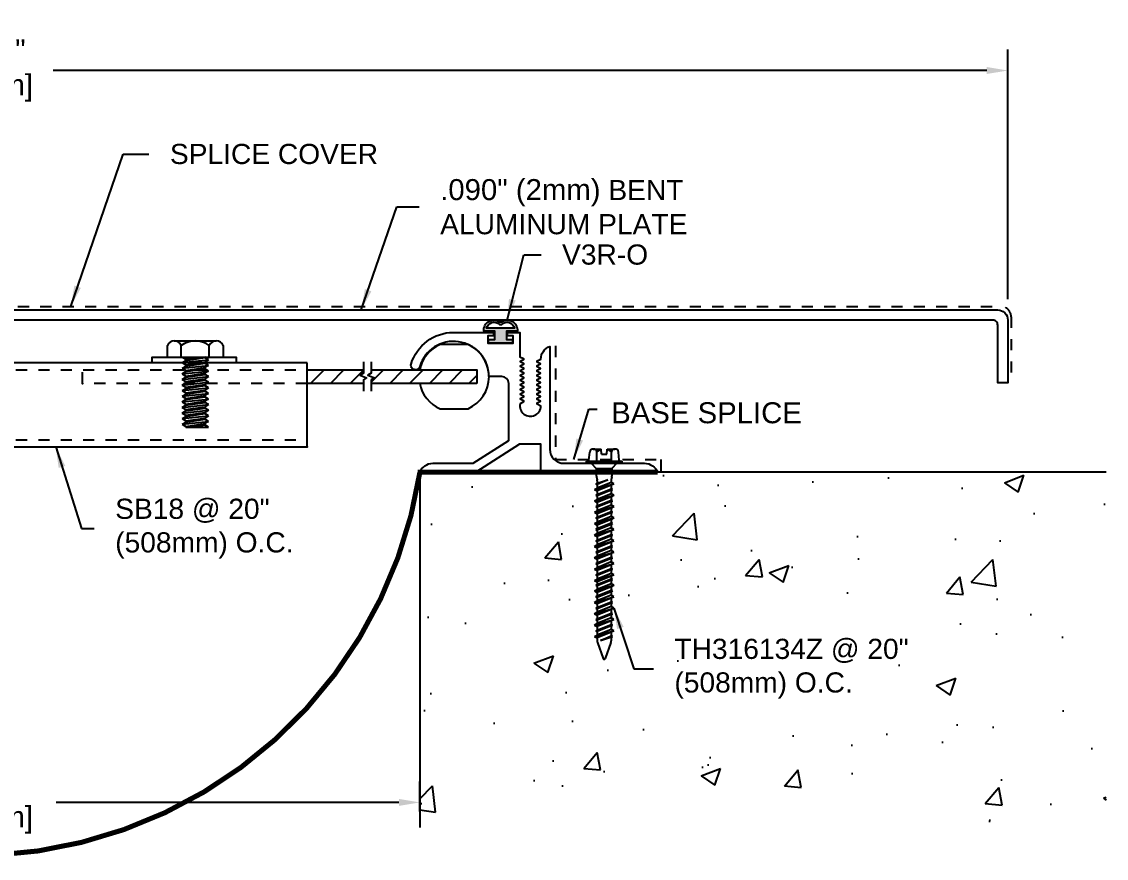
# Model space of a CAD drawing. Header units: inches. Extents: x 0.4 to 57.3, y 3.3 to 12.9.
# Drawn here: x 11.87 to 21.56, y 3.32 to 10.79 of the extents above; entities that cross this region are included whole.
import ezdxf

# ---------------------------------------------------------------- set-up
doc = ezdxf.new("R2010")
doc.units = ezdxf.units.IN
doc.header["$LTSCALE"] = 0.25
doc.header["$MEASUREMENT"] = 0
doc.linetypes.add('DASHED2', pattern=[0.375, 0.25, -0.125])
doc.linetypes.add('HIDDEN', pattern=[0.375, 0.25, -0.125])
doc.layers.get('0').update_dxf_attribs({"linetype": 'CONTINUOUS'})
doc.layers.get('DEFPOINTS').update_dxf_attribs({"linetype": 'CONTINUOUS'})
for name, color, linetype in [('ANCHORS', 4, 'CONTINUOUS'), ('CONDITIONS', 1, 'CONTINUOUS'), ('DIMENSIONS', 3, 'CONTINUOUS'), ('FILLERS', 2, 'CONTINUOUS'), ('METALS', 7, 'CONTINUOUS'), ('TEXT', 2, 'CONTINUOUS')]:
    doc.layers.add(name, color=color, linetype=linetype)
doc.styles.add('ARIAL', font='arial.ttf')
doc.dimstyles.new('ARIAL', dxfattribs={"dimtxt": 0.1875, "dimasz": 0.1875, "dimexe": 0.1875, "dimexo": 0.1875, "dimgap": 0.1875, "dimtad": 0, "dimtih": 1, "dimtoh": 1, "dimdec": 4, "dimzin": 3, "dimdsep": 46, "dimlunit": 4, "dimtxsty": 'ARIAL', "dimcen": 0.1875, "dimadec": 0, "dimazin": 0, "dimtfac": 1, "dimtdec": 4, "dimtofl": 0, "dimtmove": 0, "dimatfit": 3, "dimfxl": 0, "dimfrac": 2, "dimtolj": 1, "dimtzin": 0, "dimarcsym": 0})

# ---------------------------------------------------------------- blocks, each defined once
blk = doc.blocks.new('TH-316134')
for p, q in [((-0.1352, 0.029), (-0.129, 0.1001)), ((-0.0967, 0.1275), (-0.0272, 0.1275)), ((-0.0645, 0.0188), (-0.0645, 0.1001)), ((-0.0232, 0.0825), (-0.0272, 0.1275)), ((0.0233, 0.0825), (0.0272, 0.1275)), ((0.0272, 0.1275), (0.0967, 0.1275)), ((0.0645, 0.0188), (0.0645, 0.1001)), ((0.1352, 0.029), (0.129, 0.1001)), ((-0.1568, 0.0188), (0.1568, 0.0188)), ((-0.1568, 0), (-0.1568, 0.0188)), ((-0.1568, 0), (0.1568, 0)), ((-0.1148, 0), (-0.0697, -0.045)), ((-0.0232, 0.0825), (0.0233, 0.0825)), ((0.1148, 0), (0.0698, -0.045)), ((0.1568, 0.0188), (0.1568, 0)), ((-0.0697, -0.045), (0.0698, -0.045)), ((-0.0697, -0.045), (-0.0697, -0.1121)), ((0.0698, -0.045), (0.0698, -0.1121)), ((-0.0862, -0.2344), (0.0863, -0.1836)), ((-0.0737, -0.1836), (0.0321, -0.1471)), ((-0.0737, -0.1836), (-0.0623, -0.1774)), ((-0.0737, -0.1836), (-0.0623, -0.1898)), ((-0.0687, -0.1217), (-0.0633, -0.1477)), ((0.0321, -0.1471), (-0.0623, -0.1898)), ((-0.0623, -0.1774), (0.0321, -0.1471)), ((-0.0623, -0.1573), (-0.0623, -0.1774)), ((0.0623, -0.1707), (-0.0623, -0.2215)), ((-0.0623, -0.1898), (-0.0623, -0.2215)), ((0.0623, -0.1573), (0.0623, -0.1707)), ((0.0863, -0.1836), (0.0623, -0.1707)), ((0.0863, -0.1836), (0.0623, -0.1965)), ((0.0687, -0.1217), (0.0633, -0.1477)), ((-0.0862, -0.2344), (-0.0623, -0.2215)), ((-0.0862, -0.2344), (-0.0623, -0.2473)), ((-0.0862, -0.3359), (0.0863, -0.2852)), ((-0.0737, -0.2852), (0.0737, -0.2344)), ((-0.0737, -0.2852), (-0.0623, -0.279)), ((-0.0737, -0.2852), (-0.0623, -0.2913)), ((0.0623, -0.1965), (-0.0623, -0.2473)), ((-0.0623, -0.279), (0.0623, -0.2282)), ((0.0623, -0.2405), (-0.0623, -0.2913)), ((-0.0623, -0.2473), (-0.0623, -0.279)), ((0.0623, -0.2722), (-0.0623, -0.323)), ((0.0623, -0.1965), (0.0623, -0.2282)), ((0.0737, -0.2344), (0.0623, -0.2282)), ((0.0737, -0.2344), (0.0623, -0.2405)), ((0.0623, -0.2405), (0.0623, -0.2722)), ((0.0863, -0.2852), (0.0623, -0.2722)), ((0.0863, -0.2852), (0.0623, -0.2981)), ((-0.0862, -0.3359), (-0.0623, -0.323)), ((-0.0862, -0.3359), (-0.0623, -0.3489)), ((-0.0862, -0.4375), (0.0863, -0.3867)), ((-0.0737, -0.3867), (0.0737, -0.3359)), ((-0.0737, -0.3867), (-0.0623, -0.3806)), ((-0.0737, -0.3867), (-0.0623, -0.3929)), ((-0.0623, -0.2913), (-0.0623, -0.323)), ((0.0623, -0.2981), (-0.0623, -0.3489)), ((-0.0623, -0.3806), (0.0623, -0.3298)), ((0.0623, -0.3421), (-0.0623, -0.3929)), ((-0.0623, -0.3489), (-0.0623, -0.3806)), ((0.0623, -0.3738), (-0.0623, -0.4246)), ((0.0623, -0.2981), (0.0623, -0.3298)), ((0.0737, -0.3359), (0.0623, -0.3298)), ((0.0737, -0.3359), (0.0623, -0.3421)), ((0.0623, -0.3421), (0.0623, -0.3738)), ((0.0863, -0.3867), (0.0623, -0.3738)), ((0.0863, -0.3867), (0.0623, -0.3996)), ((-0.0862, -0.4375), (-0.0623, -0.4246)), ((-0.0862, -0.4375), (-0.0623, -0.4504)), ((-0.0737, -0.4883), (0.0737, -0.4375)), ((-0.0737, -0.4883), (-0.0623, -0.4821)), ((-0.0623, -0.3929), (-0.0623, -0.4246)), ((0.0623, -0.3996), (-0.0623, -0.4504)), ((-0.0623, -0.4821), (0.0623, -0.4313)), ((0.0623, -0.4437), (-0.0623, -0.4944)), ((-0.0623, -0.4504), (-0.0623, -0.4821)), ((0.0623, -0.4754), (-0.0623, -0.5261)), ((0.0623, -0.3996), (0.0623, -0.4313)), ((0.0737, -0.4375), (0.0623, -0.4313)), ((0.0737, -0.4375), (0.0623, -0.4437)), ((0.0623, -0.4437), (0.0623, -0.4754)), ((0.0863, -0.4883), (0.0623, -0.4754)), ((-0.0862, -0.5391), (0.0863, -0.4883)), ((-0.0862, -0.5391), (-0.0623, -0.5261)), ((-0.0862, -0.5391), (-0.0623, -0.552)), ((-0.0737, -0.4883), (-0.0623, -0.4944)), ((-0.0737, -0.5898), (0.0737, -0.5391)), ((-0.0623, -0.4944), (-0.0623, -0.5261)), ((0.0623, -0.5012), (-0.0623, -0.552)), ((-0.0623, -0.5837), (0.0623, -0.5329)), ((0.0623, -0.5452), (-0.0623, -0.596)), ((-0.0623, -0.552), (-0.0623, -0.5837)), ((0.0623, -0.5769), (-0.0623, -0.6277)), ((0.0863, -0.4883), (0.0623, -0.5012)), ((0.0623, -0.5012), (0.0623, -0.5329)), ((0.0737, -0.5391), (0.0623, -0.5329)), ((0.0737, -0.5391), (0.0623, -0.5452)), ((0.0623, -0.5452), (0.0623, -0.5769)), ((0.0863, -0.5898), (0.0623, -0.5769)), ((-0.0862, -0.6406), (0.0863, -0.5898)), ((-0.0862, -0.6406), (-0.0623, -0.6277)), ((-0.0862, -0.6406), (-0.0623, -0.6535)), ((-0.0737, -0.5898), (-0.0623, -0.5837)), ((-0.0737, -0.5898), (-0.0623, -0.596)), ((-0.0737, -0.6914), (0.0737, -0.6406)), ((-0.0623, -0.596), (-0.0623, -0.6277)), ((0.0623, -0.6028), (-0.0623, -0.6535)), ((-0.0623, -0.6852), (0.0623, -0.6345)), ((0.0623, -0.6468), (-0.0623, -0.6976)), ((-0.0623, -0.6535), (-0.0623, -0.6852)), ((0.0863, -0.5898), (0.0623, -0.6028)), ((0.0623, -0.6028), (0.0623, -0.6345)), ((0.0737, -0.6406), (0.0623, -0.6345)), ((0.0737, -0.6406), (0.0623, -0.6468)), ((0.0623, -0.6468), (0.0623, -0.6785)), ((-0.0862, -0.7422), (0.0863, -0.6914)), ((-0.0862, -0.7422), (-0.0623, -0.7293)), ((-0.0862, -0.7422), (-0.0623, -0.7551)), ((-0.0737, -0.6914), (-0.0623, -0.6852)), ((-0.0737, -0.6914), (-0.0623, -0.6976)), ((-0.0737, -0.793), (0.0737, -0.7422)), ((0.0623, -0.6785), (-0.0623, -0.7293)), ((-0.0623, -0.6976), (-0.0623, -0.7293)), ((0.0623, -0.7043), (-0.0623, -0.7551)), ((-0.0623, -0.7868), (0.0623, -0.736)), ((0.0623, -0.7484), (-0.0623, -0.7991)), ((-0.0623, -0.7551), (-0.0623, -0.7868)), ((0.0863, -0.6914), (0.0623, -0.6785)), ((0.0863, -0.6914), (0.0623, -0.7043)), ((0.0623, -0.7043), (0.0623, -0.736)), ((0.0737, -0.7422), (0.0623, -0.736)), ((0.0737, -0.7422), (0.0623, -0.7484)), ((0.0623, -0.7484), (0.0623, -0.78)), ((-0.0862, -0.8437), (0.0863, -0.793)), ((-0.0862, -0.8437), (-0.0623, -0.8308)), ((-0.0862, -0.8437), (-0.0623, -0.8567)), ((-0.0737, -0.793), (-0.0623, -0.7868)), ((-0.0737, -0.793), (-0.0623, -0.7991)), ((-0.0737, -0.8945), (0.0737, -0.8437)), ((0.0623, -0.78), (-0.0623, -0.8308)), ((-0.0623, -0.7991), (-0.0623, -0.8308)), ((0.0623, -0.8059), (-0.0623, -0.8567)), ((-0.0623, -0.8884), (0.0623, -0.8376)), ((0.0623, -0.8499), (-0.0623, -0.9007)), ((-0.0623, -0.8567), (-0.0623, -0.8884)), ((0.0863, -0.793), (0.0623, -0.78)), ((0.0863, -0.793), (0.0623, -0.8059)), ((0.0623, -0.8059), (0.0623, -0.8376)), ((0.0737, -0.8437), (0.0623, -0.8376)), ((0.0737, -0.8437), (0.0623, -0.8499)), ((0.0623, -0.8499), (0.0623, -0.8816)), ((-0.0862, -0.9453), (0.0863, -0.8945)), ((-0.0862, -0.9453), (-0.0623, -0.9324)), ((-0.0862, -0.9453), (-0.0623, -0.9582)), ((-0.0737, -0.8945), (-0.0623, -0.8884)), ((-0.0737, -0.8945), (-0.0623, -0.9007)), ((-0.0737, -0.9961), (0.0737, -0.9453)), ((0.0623, -0.8816), (-0.0623, -0.9324)), ((-0.0623, -0.9007), (-0.0623, -0.9324)), ((0.0623, -0.9075), (-0.0623, -0.9582)), ((-0.0623, -0.9899), (0.0623, -0.9391)), ((0.0623, -0.9515), (-0.0623, -1.0023)), ((-0.0623, -0.9582), (-0.0623, -0.9899)), ((0.0863, -0.8945), (0.0623, -0.8816)), ((0.0863, -0.8945), (0.0623, -0.9075)), ((0.0623, -0.9075), (0.0623, -0.9391)), ((0.0737, -0.9453), (0.0623, -0.9391)), ((0.0737, -0.9453), (0.0623, -0.9515)), ((0.0623, -0.9515), (0.0623, -0.9832)), ((-0.0862, -1.0469), (0.0863, -0.9961)), ((-0.0862, -1.0469), (-0.0623, -1.034)), ((-0.0862, -1.0469), (-0.0623, -1.0598)), ((-0.0737, -0.9961), (-0.0623, -0.9899)), ((-0.0737, -0.9961), (-0.0623, -1.0023)), ((-0.0737, -1.0898), (0.0737, -1.0391)), ((0.0623, -0.9832), (-0.0623, -1.034)), ((-0.0623, -1.0023), (-0.0623, -1.034)), ((0.0623, -1.009), (-0.0623, -1.0598)), ((-0.0623, -1.0837), (0.0623, -1.0329)), ((0.0623, -1.0452), (-0.0623, -1.096)), ((-0.0623, -1.052), (-0.0623, -1.0837)), ((0.0863, -0.9961), (0.0623, -0.9832)), ((0.0863, -0.9961), (0.0623, -1.009)), ((0.0623, -1.0012), (0.0623, -1.0329)), ((0.0737, -1.0391), (0.0623, -1.0329)), ((0.0737, -1.0391), (0.0623, -1.0452)), ((0.0623, -1.0452), (0.0623, -1.0769)), ((-0.0862, -1.1406), (0.0863, -1.0898)), ((-0.0862, -1.1406), (-0.0623, -1.1277)), ((-0.0862, -1.1406), (-0.0623, -1.1535)), ((-0.0737, -1.0898), (-0.0623, -1.0837)), ((-0.0737, -1.0898), (-0.0623, -1.096)), ((-0.0737, -1.1914), (0.0737, -1.1406)), ((0.0623, -1.0769), (-0.0623, -1.1277)), ((-0.0623, -1.096), (-0.0623, -1.1277)), ((0.0623, -1.1028), (-0.0623, -1.1535)), ((-0.0623, -1.1852), (0.0623, -1.1345)), ((0.0623, -1.1468), (-0.0623, -1.1976)), ((-0.0623, -1.1535), (-0.0623, -1.1852)), ((0.0863, -1.0898), (0.0623, -1.0769)), ((0.0863, -1.0898), (0.0623, -1.1028)), ((0.0623, -1.1028), (0.0623, -1.1345)), ((0.0737, -1.1406), (0.0623, -1.1345)), ((0.0737, -1.1406), (0.0623, -1.1468)), ((0.0623, -1.1468), (0.0623, -1.1785)), ((-0.0862, -1.2422), (0.0863, -1.1914)), ((-0.0862, -1.2422), (-0.0623, -1.2293)), ((-0.0862, -1.2422), (-0.0623, -1.2551)), ((-0.0737, -1.1914), (-0.0623, -1.1852)), ((-0.0737, -1.1914), (-0.0623, -1.1976)), ((-0.0737, -1.293), (0.0737, -1.2422)), ((0.0623, -1.1785), (-0.0623, -1.2293)), ((-0.0623, -1.1976), (-0.0623, -1.2293)), ((0.0623, -1.2043), (-0.0623, -1.2551)), ((-0.0623, -1.2868), (0.0623, -1.236)), ((0.0623, -1.2484), (-0.0623, -1.2991)), ((-0.0623, -1.2551), (-0.0623, -1.2868)), ((0.0863, -1.1914), (0.0623, -1.1785)), ((0.0863, -1.1914), (0.0623, -1.2043)), ((0.0623, -1.2043), (0.0623, -1.236)), ((0.0737, -1.2422), (0.0623, -1.236)), ((0.0737, -1.2422), (0.0623, -1.2484)), ((0.0623, -1.2484), (0.0623, -1.28)), ((-0.0862, -1.3437), (0.0863, -1.293)), ((-0.0862, -1.3437), (-0.0623, -1.3308)), ((-0.0862, -1.3437), (-0.0623, -1.3567)), ((-0.0737, -1.293), (-0.0623, -1.2868)), ((-0.0737, -1.293), (-0.0623, -1.2991)), ((-0.0737, -1.3945), (0.0737, -1.3437)), ((0.0623, -1.28), (-0.0623, -1.3308)), ((-0.0623, -1.2991), (-0.0623, -1.3308)), ((0.0623, -1.3059), (-0.0623, -1.3567)), ((-0.0623, -1.3884), (0.0623, -1.3376)), ((0.0623, -1.3499), (-0.0623, -1.4007)), ((0.0863, -1.293), (0.0623, -1.28)), ((0.0863, -1.293), (0.0623, -1.3059)), ((0.0623, -1.3059), (0.0623, -1.3376)), ((0.0737, -1.3437), (0.0623, -1.3376)), ((0.0737, -1.3437), (0.0623, -1.3499)), ((0.0623, -1.3499), (0.0623, -1.3816)), ((-0.0862, -1.4453), (0.0863, -1.3945)), ((-0.0862, -1.4453), (-0.0623, -1.4324)), ((-0.0862, -1.4453), (-0.0623, -1.4582)), ((-0.0737, -1.3945), (-0.0623, -1.3884)), ((-0.0737, -1.3945), (-0.0623, -1.4007)), ((-0.0737, -1.4961), (0.0737, -1.4453)), ((-0.0623, -1.3567), (-0.0623, -1.3884)), ((0.0623, -1.3816), (-0.0623, -1.4324)), ((-0.0623, -1.4007), (-0.0623, -1.4324)), ((0.0623, -1.4075), (-0.0623, -1.4582)), ((-0.0623, -1.4899), (0.0623, -1.4391)), ((0.0623, -1.4515), (-0.0623, -1.5023)), ((0.0863, -1.3945), (0.0623, -1.3816)), ((0.0863, -1.3945), (0.0623, -1.4075)), ((0.0623, -1.4075), (0.0623, -1.4391)), ((0.0737, -1.4453), (0.0623, -1.4391)), ((0.0737, -1.4453), (0.0623, -1.4515)), ((0.0623, -1.4515), (0.0623, -1.4832)), ((-0.0862, -1.5469), (0.0863, -1.4961)), ((-0.0862, -1.5469), (-0.0623, -1.534)), ((-0.0862, -1.5469), (-0.0623, -1.5598)), ((-0.0737, -1.4961), (-0.0623, -1.4899)), ((-0.0737, -1.4961), (-0.0623, -1.5023)), ((-0.0623, -1.4582), (-0.0623, -1.4899)), ((0.0623, -1.4832), (-0.0623, -1.534)), ((-0.0623, -1.5023), (-0.0623, -1.534)), ((0.0623, -1.509), (-0.0623, -1.5598)), ((-0.0335, -1.5838), (0.0623, -1.5407)), ((-0.0335, -1.5838), (0.0737, -1.5469)), ((0.0863, -1.4961), (0.0623, -1.4832)), ((0.0863, -1.4961), (0.0623, -1.509)), ((0.0623, -1.509), (0.0623, -1.5407)), ((0.0737, -1.5469), (0.0623, -1.5407)), ((0.0737, -1.5469), (0.0623, -1.553)), ((-0.0623, -1.5598), (-0.0623, -1.5857)), ((-0.0596, -1.601), (-0.0096, -1.7438)), ((0.0623, -1.553), (-0.0335, -1.5838)), ((0.0596, -1.601), (0.0096, -1.7438)), ((0.0623, -1.553), (0.0623, -1.5857))]:
    blk.add_line(p, q)
for centre, radius, start, end in [((-0.0967, 0.0948), 0.0327, 9.28497, 170.71503), ((0, 0.0379), 0.0896, 107.42152, 136.04074), ((0, 0.0379), 0.0896, 43.95926, 72.57848), ((0.0967, 0.0948), 0.0327, 9.28497, 170.71503), ((-0.1464, 0.03), 0.0112, 270, 355), ((0.1464, 0.03), 0.0112, 185, 270), ((-0.0232, -0.1121), 0.0465, 180, 191.9357), ((-0.1088, -0.1573), 0.0465, 0, 11.9357), ((0.1088, -0.1573), 0.0465, 168.0643, 180), ((0.0233, -0.1121), 0.0465, 348.0643, 0), ((-0.0158, -1.5857), 0.0465, 180, 199.30575), ((0.0158, -1.5857), 0.0465, 340.69425, 0), ((0, -1.7394), 0.0106, 204.10008, 335.89992)]:
    blk.add_arc(centre, radius, start, end)
blk = doc.blocks.new('TH316134')
blk.add_blockref('TH-316134', (0, 0))
blk = doc.blocks.new('*D6')
at = {"layer": 'DEFPOINTS', "color": 0}
for p in [(15.4293, 3.8154), (7.4293, 3.5469), (15.4293, 3.5469)]:
    blk.add_point(p, dxfattribs=at)
at = {"layer": 'DIMENSIONS', "color": 0, "lineweight": -2}
for p, q in [((7.4293, 3.7344), (7.4293, 4.0029)), ((15.4293, 3.7344), (15.4293, 4.0029)), ((7.6168, 3.8154), (10.6769, 3.8154)), ((15.2418, 3.8154), (12.1816, 3.8154))]:
    blk.add_line(p, q, dxfattribs=at)
at = {"layer": 'DIMENSIONS', "color": 0}
for points in [[(7.6168, 3.8467), (7.6168, 3.7842), (7.4293, 3.8154)], [(15.2418, 3.8467), (15.2418, 3.7842), (15.4293, 3.8154)]]:
    blk.add_solid(points, dxfattribs=at)
at = {"layer": 'DIMENSIONS', "color": 0, "insert": (11.4293, 3.8154), "char_height": 0.1875, "attachment_point": 5, "style": 'ARIAL'}
blk.add_mtext('\\A1;8"\\P [203mm]', dxfattribs=at)
blk = doc.blocks.new('*D7')
at = {"layer": 'DEFPOINTS', "color": 0}
for p in [(20.6793, 10.354), (2.1793, 8.1248), (20.6793, 8.1248)]:
    blk.add_point(p, dxfattribs=at)
at = {"layer": 'DIMENSIONS', "color": 0, "lineweight": -2}
for p, q in [((2.1793, 8.3123), (2.1793, 10.5415)), ((20.6793, 8.3123), (20.6793, 10.5415)), ((2.3668, 10.354), (10.7044, 10.354)), ((20.4918, 10.354), (12.1541, 10.354))]:
    blk.add_line(p, q, dxfattribs=at)
at = {"layer": 'DIMENSIONS', "color": 0}
for points in [[(2.3668, 10.3853), (2.3668, 10.3228), (2.1793, 10.354)], [(20.4918, 10.3853), (20.4918, 10.3228), (20.6793, 10.354)]]:
    blk.add_solid(points, dxfattribs=at)
at = {"layer": 'DIMENSIONS', "color": 0, "insert": (11.4293, 10.354), "char_height": 0.1875, "attachment_point": 5, "style": 'ARIAL'}
blk.add_mtext('\\A1;1\'-6 1/2"\\P [470mm]', dxfattribs=at)
blk = doc.blocks.new('9101A')
blk.add_lwpolyline([(-0.9245, 0.8364), (-0.8965, 0.8218), (-0.9245, 0.8073), (-0.9245, 0.7947), (-0.8965, 0.7802), (-0.9245, 0.7656), (-0.9245, 0.753), (-0.8965, 0.7385), (-0.9245, 0.724), (-0.9245, 0.7114), (-0.8965, 0.6968), (-0.9245, 0.6823), (-0.9245, 0.6697), (-0.8965, 0.6552), (-0.9245, 0.6406), (-0.9245, 0.628), (-0.895, 0.6127, -1.093785), (-1.08, 0.5909), (-1.0485, 0.6072), (-1.0485, 0.6198), (-1.0765, 0.6343), (-1.0485, 0.6489), (-1.0485, 0.6615), (-1.0765, 0.676), (-1.0485, 0.6905), (-1.0485, 0.7031), (-1.0765, 0.7177), (-1.0485, 0.7322), (-1.0485, 0.7448), (-1.0765, 0.7593), (-1.0485, 0.7739), (-1.0485, 0.7865), (-1.0765, 0.801), (-1.0485, 0.8155), (-1.0485, 0.8281), (-1.0765, 0.8427), (-1.0485, 0.8572), (-1.0485, 0.8698), (-1.0765, 0.8843), (-1.0485, 0.8989), (-1.0485, 0.9115), (-1.0765, 0.926), (-1.0485, 0.9405), (-1.0485, 0.9531), (-1.0765, 0.9677), (-1.0485, 0.9822), (-1.0485, 0.9948), (-1.0799, 1.0111, 0.304337), (-1.16, 1.125), (-1.16, 0.205, -0.414214), (-1.285, 0.08), (-2.0057, 0.08, 0.310805), (-2.1227, 0), (-1.08, 0), (-1.08, 0.25), (-0.89, 0.25), (-0.5, 0), (0, 0, 0.306943), (-0.1152, 0.08), (-0.4766, 0.08), (-0.793, 0.2828), (-0.793, 0.7924, -0.414214), (-0.731, 0.8544), (-0.6157, 0.8544, -0.865696), (0.0014, 0.9437, 1), (0.0781, 0.9663, 0.330951), (-0.3007, 1.25), (-0.658, 1.25), (-0.658, 1.22), (-0.608, 1.22), (-0.608, 1.152), (-0.833, 1.152), (-0.833, 1.22), (-0.783, 1.22), (-0.783, 1.25), (-0.893, 1.25), (-0.893, 1.032), (-0.9245, 1.0156), (-0.9245, 1.003), (-0.8965, 0.9885), (-0.9245, 0.974), (-0.9245, 0.9614), (-0.8965, 0.9468), (-0.9245, 0.9323), (-0.9245, 0.9197), (-0.8965, 0.9052), (-0.9245, 0.8906), (-0.9245, 0.878), (-0.8965, 0.8635), (-0.9245, 0.849)], format="xyb", close=True)
blk = doc.blocks.new('H1458S')
for p, q in [((-0.25, 0.104), (-0.25, 0)), ((-0.1875, 0.144), (0.1875, 0.144)), ((-0.125, 0), (-0.125, 0.104)), ((0.125, 0), (0.125, 0.104)), ((0.25, 0.104), (0.25, 0)), ((-0.25, 0), (0.25, 0)), ((-0.119, 0), (-0.085, -0.0196)), ((-0.085, -0.0196), (0.0485, 0)), ((-0.119, -0.05), (0.119, -0.025)), ((-0.119, -0.05), (-0.085, -0.0304)), ((-0.119, -0.05), (-0.085, -0.0696)), ((-0.119, -0.1), (0.119, -0.075)), ((-0.119, -0.1), (-0.085, -0.0804)), ((-0.085, -0.0304), (0.085, -0.0054)), ((-0.085, -0.0196), (-0.085, -0.0304)), ((-0.085, -0.0696), (0.085, -0.0446)), ((-0.085, -0.0804), (0.085, -0.0554)), ((-0.085, -0.0696), (-0.085, -0.0804)), ((-0.085, -0.1196), (0.085, -0.0946)), ((0.0943, 0), (0.085, -0.0054)), ((0.119, -0.025), (0.085, -0.0054)), ((0.119, -0.025), (0.085, -0.0446)), ((0.085, -0.0446), (0.085, -0.0554)), ((0.119, -0.075), (0.085, -0.0554)), ((0.119, -0.075), (0.085, -0.0946)), ((0.085, -0.0946), (0.085, -0.1054)), ((-0.119, -0.1), (-0.085, -0.1196)), ((-0.119, -0.15), (0.119, -0.125)), ((-0.119, -0.15), (-0.085, -0.1304)), ((-0.119, -0.15), (-0.085, -0.1696)), ((-0.119, -0.2), (0.119, -0.175)), ((-0.119, -0.2), (-0.085, -0.1804)), ((-0.085, -0.1304), (0.085, -0.1054)), ((-0.085, -0.1196), (-0.085, -0.1304)), ((-0.085, -0.1696), (0.085, -0.1446)), ((-0.085, -0.1804), (0.085, -0.1554)), ((-0.085, -0.1696), (-0.085, -0.1804)), ((0.119, -0.125), (0.085, -0.1054)), ((0.119, -0.125), (0.085, -0.1446)), ((0.085, -0.1446), (0.085, -0.1554)), ((0.119, -0.175), (0.085, -0.1554)), ((0.119, -0.175), (0.085, -0.1946)), ((-0.119, -0.2), (-0.085, -0.2196)), ((-0.119, -0.25), (0.119, -0.225)), ((-0.119, -0.25), (-0.085, -0.2304)), ((-0.119, -0.25), (-0.085, -0.2696)), ((-0.119, -0.3), (0.119, -0.275)), ((-0.119, -0.3), (-0.085, -0.2804)), ((-0.085, -0.2196), (0.085, -0.1946)), ((-0.085, -0.2304), (0.085, -0.2054)), ((-0.085, -0.2196), (-0.085, -0.2304)), ((-0.085, -0.2696), (0.085, -0.2446)), ((-0.085, -0.2804), (0.085, -0.2554)), ((-0.085, -0.2696), (-0.085, -0.2804)), ((0.085, -0.1946), (0.085, -0.2054)), ((0.119, -0.225), (0.085, -0.2054)), ((0.119, -0.225), (0.085, -0.2446)), ((0.085, -0.2446), (0.085, -0.2554)), ((0.119, -0.275), (0.085, -0.2554)), ((0.119, -0.275), (0.085, -0.2946)), ((-0.119, -0.3), (-0.085, -0.3196)), ((-0.119, -0.35), (0.119, -0.325)), ((-0.119, -0.35), (-0.085, -0.3304)), ((-0.119, -0.35), (-0.085, -0.3696)), ((-0.119, -0.4), (0.119, -0.375)), ((-0.119, -0.4), (-0.085, -0.3804)), ((-0.085, -0.3196), (0.085, -0.2946)), ((-0.085, -0.3304), (0.085, -0.3054)), ((-0.085, -0.3196), (-0.085, -0.3304)), ((-0.085, -0.3696), (0.085, -0.3446)), ((-0.085, -0.3804), (0.085, -0.3554)), ((-0.085, -0.3696), (-0.085, -0.3804)), ((0.085, -0.2946), (0.085, -0.3054)), ((0.119, -0.325), (0.085, -0.3054)), ((0.119, -0.325), (0.085, -0.3446)), ((0.085, -0.3446), (0.085, -0.3554)), ((0.119, -0.375), (0.085, -0.3554)), ((0.119, -0.375), (0.085, -0.3946)), ((-0.119, -0.4), (-0.085, -0.4196)), ((-0.119, -0.45), (0.119, -0.425)), ((-0.119, -0.45), (-0.085, -0.4304)), ((-0.119, -0.45), (-0.085, -0.4696)), ((-0.119, -0.5), (0.119, -0.475)), ((-0.119, -0.5), (-0.085, -0.4804)), ((-0.085, -0.4196), (0.085, -0.3946)), ((-0.085, -0.4304), (0.085, -0.4054)), ((-0.085, -0.4196), (-0.085, -0.4304)), ((-0.085, -0.4696), (0.085, -0.4446)), ((-0.085, -0.4804), (0.085, -0.4554)), ((-0.085, -0.4696), (-0.085, -0.4804)), ((0.085, -0.3946), (0.085, -0.4054)), ((0.119, -0.425), (0.085, -0.4054)), ((0.119, -0.425), (0.085, -0.4446)), ((0.085, -0.4446), (0.085, -0.4554)), ((0.119, -0.475), (0.085, -0.4554)), ((0.119, -0.475), (0.085, -0.4946)), ((-0.119, -0.5), (-0.085, -0.5196)), ((-0.119, -0.55), (0.119, -0.525)), ((-0.119, -0.55), (-0.085, -0.5304)), ((-0.119, -0.55), (-0.085, -0.5696)), ((-0.119, -0.6), (0.119, -0.575)), ((-0.119, -0.6), (-0.085, -0.5804)), ((-0.085, -0.5196), (0.085, -0.4946)), ((-0.085, -0.5304), (0.085, -0.5054)), ((-0.085, -0.5196), (-0.085, -0.5304)), ((-0.085, -0.5696), (0.085, -0.5446)), ((-0.085, -0.5804), (0.085, -0.5554)), ((-0.085, -0.5696), (-0.085, -0.5804)), ((0.085, -0.4946), (0.085, -0.5054)), ((0.119, -0.525), (0.085, -0.5054)), ((0.119, -0.525), (0.085, -0.5446)), ((0.085, -0.5446), (0.085, -0.5554)), ((0.119, -0.575), (0.085, -0.5554)), ((0.119, -0.575), (0.085, -0.5946)), ((-0.119, -0.6), (-0.085, -0.6196)), ((-0.085, -0.6196), (0.085, -0.5946)), ((-0.085, -0.6196), (-0.085, -0.625)), ((-0.085, -0.625), (0.119, -0.625)), ((-0.0485, -0.625), (0.085, -0.6054)), ((0.085, -0.5946), (0.085, -0.6054)), ((0.119, -0.625), (0.085, -0.6054))]:
    blk.add_line(p, q)
for centre, radius, start, end in [((-0.1875, 0.0752), 0.0688, 24.76151, 155.23849), ((0, -0.0713), 0.2153, 54.51066, 125.48934), ((0.1875, 0.0752), 0.0688, 24.76151, 155.23849)]:
    blk.add_arc(centre, radius, start, end)
blk = doc.blocks.new('RIVNUT')
for p, q in [((-0.1425, 0.381), (-0.1425, -0.0631)), ((-0.1425, 0.381), (0.1894, 0.381)), ((0.1894, 0.381), (0.1894, -0.0631)), ((-0.1425, -0.0631), (0.1894, -0.0631)), ((-0.144, -0.119), (0.1908, -0.119))]:
    blk.add_line(p, q)
for centre, start, end in [((-0.1425, -0.0911), 90, 267.037), ((0.1894, -0.0911), 272.963, 90)]:
    blk.add_arc(centre, 0.028, start, end)
blk = doc.blocks.new('SB18')
at = {"layer": 'METALS'}
h = blk.add_hatch(dxfattribs=at)
h.set_pattern_fill('ANSI31', color=256, style=0)
h.paths.add_polyline_path([(8.4222, 7.6792), (7.9766, 7.6792), (7.9766, 7.6505), (7.9478, 7.6315), (8.0054, 7.6096), (7.9766, 7.5906), (7.9766, 7.5592), (8.4222, 7.5592)])
h.paths.add_polyline_path([(7.8778, 7.6315), (7.9066, 7.6505), (7.9066, 7.6792), (7.3911, 7.6792), (7.3911, 7.5592), (7.9066, 7.5592), (7.9066, 7.5906), (7.9354, 7.6096)])
h = blk.add_hatch(dxfattribs=at)
h.set_pattern_fill('ANSI31', color=256, style=0)
h.paths.add_polyline_path([(14.9947, 7.6792), (14.9947, 7.6505), (14.9659, 7.6315), (15.0235, 7.6096), (14.9947, 7.5906), (14.9947, 7.5592), (15.9391, 7.5592), (15.9391, 7.6792)])
h.paths.add_polyline_path([(14.9247, 7.5592), (14.9247, 7.5906), (14.9535, 7.6096), (14.8959, 7.6315), (14.9247, 7.6505), (14.9247, 7.6792), (14.4215, 7.6792), (14.4215, 7.5592)])
at = {"linetype": 'HIDDEN'}
blk.add_line((8.4222, 7.5592), (10.4134, 7.5592), dxfattribs=at)
for points in [[(7.4321, 7.5448), (7.3911, 7.5592), (7.3911, 7.6792), (7.4321, 7.6935, 0.233897), (7.2536, 7.9056), (7.0036, 7.9056, 0.654654), (7.0036, 7.3328), (7.2536, 7.3328, 0.233897)], [(15.9391, 7.5592), (15.4276, 7.5592, 0.246328), (15.6093, 7.3328), (15.8593, 7.3328, 0.654654), (15.8593, 7.9056), (15.6093, 7.9056, 0.246328), (15.4276, 7.6792), (15.9391, 7.6792)]]:
    blk.add_lwpolyline(points, format="xyb", close=True)
for points in [[(7.9066, 7.7506), (7.9066, 7.6505), (7.8778, 7.6315), (7.9354, 7.6096), (7.9066, 7.5906), (7.9066, 7.4905)], [(7.9766, 7.7506), (7.9766, 7.6505), (7.9478, 7.6315), (8.0054, 7.6096), (7.9766, 7.5906), (7.9766, 7.4905)], [(14.9247, 7.7506), (14.9247, 7.6505), (14.8959, 7.6315), (14.9535, 7.6096), (14.9247, 7.5906), (14.9247, 7.4905)], [(14.9947, 7.7506), (14.9947, 7.6505), (14.9659, 7.6315), (15.0235, 7.6096), (14.9947, 7.5906), (14.9947, 7.4905)]]:
    blk.add_lwpolyline(points)
blk.add_lwpolyline([(9.0374, 7.7417), (9.0374, 7.7939), (9.7874, 7.7939), (9.7874, 7.7417)], close=True)
at = {"linetype": 'ByBlock'}
for p in [(8.4222, 7.7417), (8.4222, 6.9908)]:
    blk.add_point(p, dxfattribs=at)
at = {"layer": 'METALS', "linetype": 'HIDDEN'}
for p, q in [((8.4222, 7.6792), (14.4215, 7.6792)), ((12.4173, 7.5592), (12.4173, 7.6792)), ((14.4215, 7.5592), (12.4173, 7.5592)), ((8.4222, 7.0533), (14.4215, 7.0533))]:
    blk.add_line(p, q, dxfattribs=at)
at = {"layer": 'METALS'}
blk.add_line((8.4222, 6.9917), (14.4215, 6.9917), dxfattribs=at)
for points in [[(13.0392, 7.7417), (13.0392, 7.7939), (13.7892, 7.7939), (13.7892, 7.7417)], [(14.4215, 7.7417), (8.4222, 7.7417), (8.4222, 6.9917), (14.4215, 6.9917)]]:
    blk.add_lwpolyline(points, close=True, dxfattribs=at)
for points in [[(7.9066, 7.5592), (7.3911, 7.5592), (7.3911, 7.6792), (7.9066, 7.6792)], [(7.9766, 7.6792), (8.4222, 7.6792), (8.4222, 7.5592), (7.9766, 7.5592)], [(14.9247, 7.5592), (14.4215, 7.5592), (14.4215, 7.6792), (14.9247, 7.6792)], [(14.9947, 7.6792), (15.9391, 7.6792)], [(15.9391, 7.5592), (14.9947, 7.5592)]]:
    blk.add_lwpolyline(points, dxfattribs=at)
at = {"layer": 'METALS', "linetype": 'HIDDEN'}
blk.add_point((12.4173, 7.5592), dxfattribs=at)
at = {"layer": 'ANCHORS'}
for p in [(9.4224, 7.7941), (13.4241, 7.7941)]:
    blk.add_blockref('H1458S', p, dxfattribs=at)
at = {"layer": 'METALS'}
blk.add_blockref('RIVNUT', (11.3984, 7.0548), dxfattribs=at)
blk = doc.blocks.new('WB045')
at = {"layer": 'FILLERS', "const_width": 0.045}
for points in [[(5.3066, 6.7648), (7.4496, 6.7648)], [(17.5519, 6.7648), (15.409, 6.7648)]]:
    blk.add_lwpolyline(points, dxfattribs=at)
blk.add_lwpolyline([(7.4293, 6.7648, 0.856576), (15.4293, 6.7648)], format="xyb", dxfattribs=at)
blk = doc.blocks.new('V3R')
h = blk.add_hatch(color=256)
h.paths.add_polyline_path([(16.2023, 8.0268), (16.2998, 8.0268, 0.622111), (16.1585, 8.1098, -0.142696), (16.141, 8.1098, 0.622111), (15.9998, 8.0268), (16.0973, 8.0268), (16.0973, 7.9518), (16.0423, 7.9518), (16.0423, 7.9168), (16.2573, 7.9168), (16.2573, 7.9518), (16.2023, 7.9518)])
h.paths.add_polyline_path([(16.0249, 8.0518, -0.564406), (16.1393, 8.0864, 0.17356), (16.1603, 8.0864, -0.564406), (16.2747, 8.0518)], flags=16)
for points in [[(16.2573, 7.9168), (16.0423, 7.9168), (16.0423, 7.9518), (16.0973, 7.9518), (16.0973, 8.0268), (15.9998, 8.0268, -0.622111), (16.141, 8.1098, 0.142696), (16.1585, 8.1098, -0.622111), (16.2998, 8.0268), (16.2023, 8.0268), (16.2023, 7.9518), (16.2573, 7.9518)], [(16.1393, 8.0864, 0.17356), (16.1603, 8.0864, -0.564406), (16.2747, 8.0518), (16.0249, 8.0518, -0.564406)]]:
    blk.add_lwpolyline(points, format="xyb", close=True)

msp = doc.modelspace()

# ---------------------------------------------------------------- hatches: boundary and pattern name
at = {"layer": 'CONDITIONS'}
h = msp.add_hatch(dxfattribs=at)
h.set_pattern_fill('AR-CONC', color=256, scale=0.25, style=0)
h.set_pattern_definition([(50, (0, 0.045), (1.79315, -0.15688), [0.1875, -2.0625]), (355, (0, 0.045), (-0.34688, 1.88048), [0.15, -1.65]), (100.451, (0.1494, 0.032), (1.44627, 1.7236), [0.15935, -1.75286]), (46.184, (0, 0.545), (2.6681, -0.4138), [0.28125, -3.09375]), (96.636, (0.2223, 0.5105), (2.33666, 2.4353), [0.23903, -2.62928]), (351.184, (0, 0.545), (2.33665, 2.4353), [0.225, -2.475]), (21, (0.25, 0.42), (1.49227, -1.00655), [0.1875, -2.0625]), (326, (0.25, 0.42), (0.60829, 1.81288), [0.15, -1.65]), (71.451, (0.3744, 0.3361), (2.10056, 0.80633), [0.15935, -1.75286]), (37.5, (0, 0.045), (0.0304, 0.832235), [0, -1.63, 0, -1.675, 0, -1.65625]), (7.5, (0, 0.045), (0.657674, 0.98603), [0, -0.955, 0, -1.5925, 0, -0.63125]), (327.5, (-0.5575, 0.045), (1.334556, -0.056387), [0, -0.625, 0, -1.95, 0, -2.5875]), (317.5, (-0.8075, 0.045), (1.457965, 0.25026), [0, -0.8125, 0, -1.295, 0, -1.8375])])
h.paths.add_polyline_path([(17.01237, 5.66226), (17.00092, 5.66842), (17.01237, 5.67458), (17.01237, 5.70628), (16.98837, 5.7192), (17.01237, 5.73213), (17.01237, 5.76382), (17.00092, 5.76998), (17.01237, 5.77615), (17.01237, 5.80003), (16.98837, 5.81295), (17.01237, 5.82588), (17.01237, 5.85757), (17.00092, 5.86373), (17.01237, 5.8699), (17.01237, 5.90159), (16.98837, 5.91451), (17.01237, 5.92744), (17.01237, 5.95913), (17.00092, 5.96529), (17.01237, 5.97146), (17.01237, 6.00315), (16.98837, 6.01608), (17.01237, 6.029), (17.01237, 6.06069), (17.00092, 6.06686), (17.01237, 6.07302), (17.01237, 6.10471), (16.98837, 6.11764), (17.01237, 6.13056), (17.01237, 6.16226), (17.00092, 6.16842), (17.01237, 6.17458), (17.01237, 6.20628), (16.98837, 6.2192), (17.01237, 6.23213), (17.01237, 6.26382), (17.00092, 6.26998), (17.01237, 6.27615), (17.01237, 6.30784), (16.98837, 6.32076), (17.01237, 6.33369), (17.01237, 6.36538), (17.00092, 6.37154), (17.01237, 6.37771), (17.01237, 6.4094), (16.98837, 6.42233), (17.01237, 6.43525), (17.01237, 6.46694), (17.00092, 6.47311), (17.01237, 6.47927), (17.01237, 6.51096), (16.98837, 6.52389), (17.01237, 6.53681), (17.01237, 6.56851), (17.00092, 6.57467), (17.01237, 6.58083), (17.01237, 6.61253), (16.98837, 6.62545), (17.01237, 6.63838), (17.01237, 6.67007), (17.00092, 6.67623), (17.01237, 6.6824), (17.01237, 6.70253, 0.0521265), (17.01136, 6.71214), (17.00487, 6.74287), (17.00487, 6.76483), (15.42928, 6.76483), (15.42928, 3.59191), (21.55885, 3.59191), (21.55885, 6.76483), (17.14437, 6.76483), (17.14437, 6.74287), (17.13787, 6.71214, 0.1215791), (17.13862, 6.68987), (17.13687, 6.68916), (17.16087, 6.67623), (17.13687, 6.66331), (17.13687, 6.63161), (17.14831, 6.62545), (17.13687, 6.61929), (17.13687, 6.58759), (17.16087, 6.57467), (17.13687, 6.56175), (17.13687, 6.53005), (17.14831, 6.52389), (17.13687, 6.51773), (17.13687, 6.48603), (17.16087, 6.47311), (17.13687, 6.46018), (17.13687, 6.42849), (17.14831, 6.42233), (17.13687, 6.41616), (17.13687, 6.38447), (17.16087, 6.37154), (17.13687, 6.35862), (17.13687, 6.32693), (17.14831, 6.32076), (17.13687, 6.3146), (17.13687, 6.28291), (17.16087, 6.26998), (17.13687, 6.25706), (17.13687, 6.22536), (17.14831, 6.2192), (17.13687, 6.21304), (17.13687, 6.18134), (17.16087, 6.16842), (17.13687, 6.1555), (17.13687, 6.1238), (17.14831, 6.11764), (17.13687, 6.11148), (17.13687, 6.07978), (17.16087, 6.06686), (17.13687, 6.05393), (17.13687, 6.02224), (17.14831, 6.01608), (17.13687, 6.00991), (17.13687, 5.97822), (17.16087, 5.96529), (17.13687, 5.95237), (17.13687, 5.92068), (17.14831, 5.91451), (17.13687, 5.90835), (17.13687, 5.87666), (17.16087, 5.86373), (17.13687, 5.85081), (17.13687, 5.82693), (17.14831, 5.82076), (17.13687, 5.8146), (17.13687, 5.78291), (17.16087, 5.76998), (17.13687, 5.75706), (17.13687, 5.72536), (17.14831, 5.7192), (17.13687, 5.71304), (17.13687, 5.68134), (17.16087, 5.66842), (17.13687, 5.6555), (17.13687, 5.6238), (17.14831, 5.61764), (17.13687, 5.61148), (17.13687, 5.57978), (17.16087, 5.56686), (17.13687, 5.55393), (17.13687, 5.52224), (17.14831, 5.51608), (17.13687, 5.50991), (17.13687, 5.47822), (17.16087, 5.46529), (17.13687, 5.45237), (17.13687, 5.42068), (17.14831, 5.41451), (17.13687, 5.40835), (17.13687, 5.37666), (17.16087, 5.36373), (17.13687, 5.35081), (17.13687, 5.31911), (17.14831, 5.31295), (17.13687, 5.30679), (17.13687, 5.26626), (17.08484, 5.11774, -0.7741233), (17.06439, 5.11774), (17.01237, 5.26626), (17.01237, 5.30003), (16.98837, 5.31295), (17.01237, 5.32588), (17.01237, 5.35757), (17.00092, 5.36373), (17.01237, 5.3699), (17.01237, 5.40159), (16.98837, 5.41451), (17.01237, 5.42744), (17.01237, 5.45913), (17.00092, 5.46529), (17.01237, 5.47146), (17.01237, 5.50315), (16.98837, 5.51608), (17.01237, 5.529), (17.01237, 5.56069), (17.00092, 5.56686), (17.01237, 5.57302), (17.01237, 5.60471), (16.98837, 5.61764), (17.01237, 5.63056)])
h.paths.add_polyline_path([(16.43597, 3.64477), (17.13323, 3.64477), (17.13323, 3.89227), (16.43597, 3.89227)], flags=24)
h.paths.add_polyline_path([(17.78159, 4.84243), (19.79217, 4.84243), (19.79217, 4.213), (17.78159, 4.213)], flags=24)

# ---------------------------------------------------------------- linework, layer by layer
msp.add_lwpolyline([(21.55885, 6.76483), (15.42928, 6.76483), (15.42928, 3.59191)], dxfattribs=at)
at = {"layer": 'METALS'}
msp.add_line((14.42149, 7.55919), (14.42149, 7.67919), dxfattribs=at)
at = {"layer": 'METALS', "linetype": 'DASHED2'}
msp.add_lwpolyline([(2.14926, 7.56233), (2.14926, 8.15483, -0.4142136), (2.23926, 8.24483), (20.61929, 8.24483, -0.4142136), (20.70929, 8.15483), (20.70929, 7.56233)], format="xyb", dxfattribs=at)
at = {"layer": 'METALS'}
msp.add_lwpolyline([(2.26926, 7.56233), (2.17926, 7.56233), (2.17926, 8.12483, -0.4142136), (2.26926, 8.21483), (20.58929, 8.21483, -0.4142136), (20.67929, 8.12483), (20.67929, 7.56233), (20.58929, 7.56233), (20.58929, 8.07983, 0.4142136), (20.54429, 8.12483), (2.31426, 8.12483, 0.4142136), (2.26926, 8.07983), (2.26926, 7.56233)], format="xyb", dxfattribs=at)
at = {"layer": 'METALS', "linetype": 'DASHED2', "ltscale": 0.5}
msp.add_lwpolyline([(16.63971, 7.89312), (16.63971, 6.87767), (17.57969, 6.87767), (17.57969, 6.76483)], dxfattribs=at)
at = {"layer": 'METALS', "linetype": 'ByBlock'}
msp.add_point((14.42149, 6.9908), dxfattribs=at)
msp.add_point((14.42149, 6.9908), dxfattribs=at)
msp.add_point((14.42149, 6.9908), dxfattribs=at)

# ---------------------------------------------------------------- block references
msp.add_blockref('WB045', (0, 0))
at = {"layer": 'ANCHORS'}
for name, p in [('SB18', (0, 0)), ('TH316134', (17.07462, 6.84483))]:
    msp.add_blockref(name, p, dxfattribs=at)
at = {"layer": 'FILLERS'}
msp.add_blockref('V3R', (0, 0), dxfattribs=at)
at = {"layer": 'METALS', "xscale": -1}
msp.add_blockref('9101A', (15.42928, 6.76483), dxfattribs=at)

# ---------------------------------------------------------------- texts
at = {"layer": 'TEXT', "style": 'ARIAL'}
for s, insert, char_height, attachment_point in [('SPLICE COVER', (13.19722, 9.6072), 0.18, 4), ('{\\H1.0417x;.090" (2mm)} BENT\\PALUMINUM PLATE', (15.61061, 9.13619), 0.18, 4), ('V3R-O', (16.69894, 8.70873), 0.18, 4), ('\\A1;BASE SPLICE', (17.13763, 7.3902), 0.1875, 1), ('SB18 @ 20"\\P(508mm) O.C.', (12.70867, 6.26152), 0.18, 4), ('TH316134Z @ 20"\\P(508mm) O.C.', (17.70217, 5.01013), 0.18, 4)]:
    msp.add_mtext(s, dxfattribs=dict(at, insert=insert, char_height=char_height, attachment_point=attachment_point))

# ---------------------------------------------------------------- dimensions: what is measured, and where the dimension line sits
at = {"layer": 'DIMENSIONS'}
for base, p1, p2, picture, middle in [((20.67929, 10.35402), (2.17926, 8.12483), (20.67929, 8.12483), '*D7', (11.42928, 10.35402)), ((15.42928, 3.81544), (7.42928, 3.54691), (15.42928, 3.54691), '*D6', (11.42928, 3.81544))]:
    dim = msp.add_linear_dim(base=base, p1=p1, p2=p2, dimstyle='ARIAL', override={"dimpost": '\\X'}, dxfattribs=at)
    dim.commit()
    dim.dimension.update_dxf_attribs({"geometry": picture, "text_midpoint": middle, "dimtype": 160})

# ---------------------------------------------------------------- leaders
at = {"layer": 'TEXT', "annotation_type": 0, "has_hookline": 1, "hookline_direction": 0}
for points, text_width in [([(12.31188, 8.24483), (12.77944, 9.6072), (13.00972, 9.6072)], 1.84408), ([(14.90601, 8.21483), (15.22424, 9.13619), (15.42311, 9.13619)], 2.19413), ([(16.20873, 8.12479), (16.35647, 8.70873), (16.51144, 8.70873)], 0.7561), ([(12.17723, 6.99169), (12.40642, 6.26152), (12.52117, 6.26152)], 1.55566), ([(17.16087, 5.55186), (17.34032, 5.01013), (17.51467, 5.01013)], 2.07417)]:
    msp.add_leader(points, dimstyle='ARIAL', dxfattribs=dict(at, text_width=text_width))
at = {"layer": 'TEXT', "annotation_type": 0, "has_hookline": 1, "hookline_direction": 0, "text_width": 1.67011}
msp.add_leader([(16.80261, 6.87767), (16.93771, 7.3277), (17.01263, 7.3277)], dimstyle='ARIAL', override={"dimgap": 0.125, "dimtad": 0}, dxfattribs=at)

doc.saveas('drawing.dxf')
